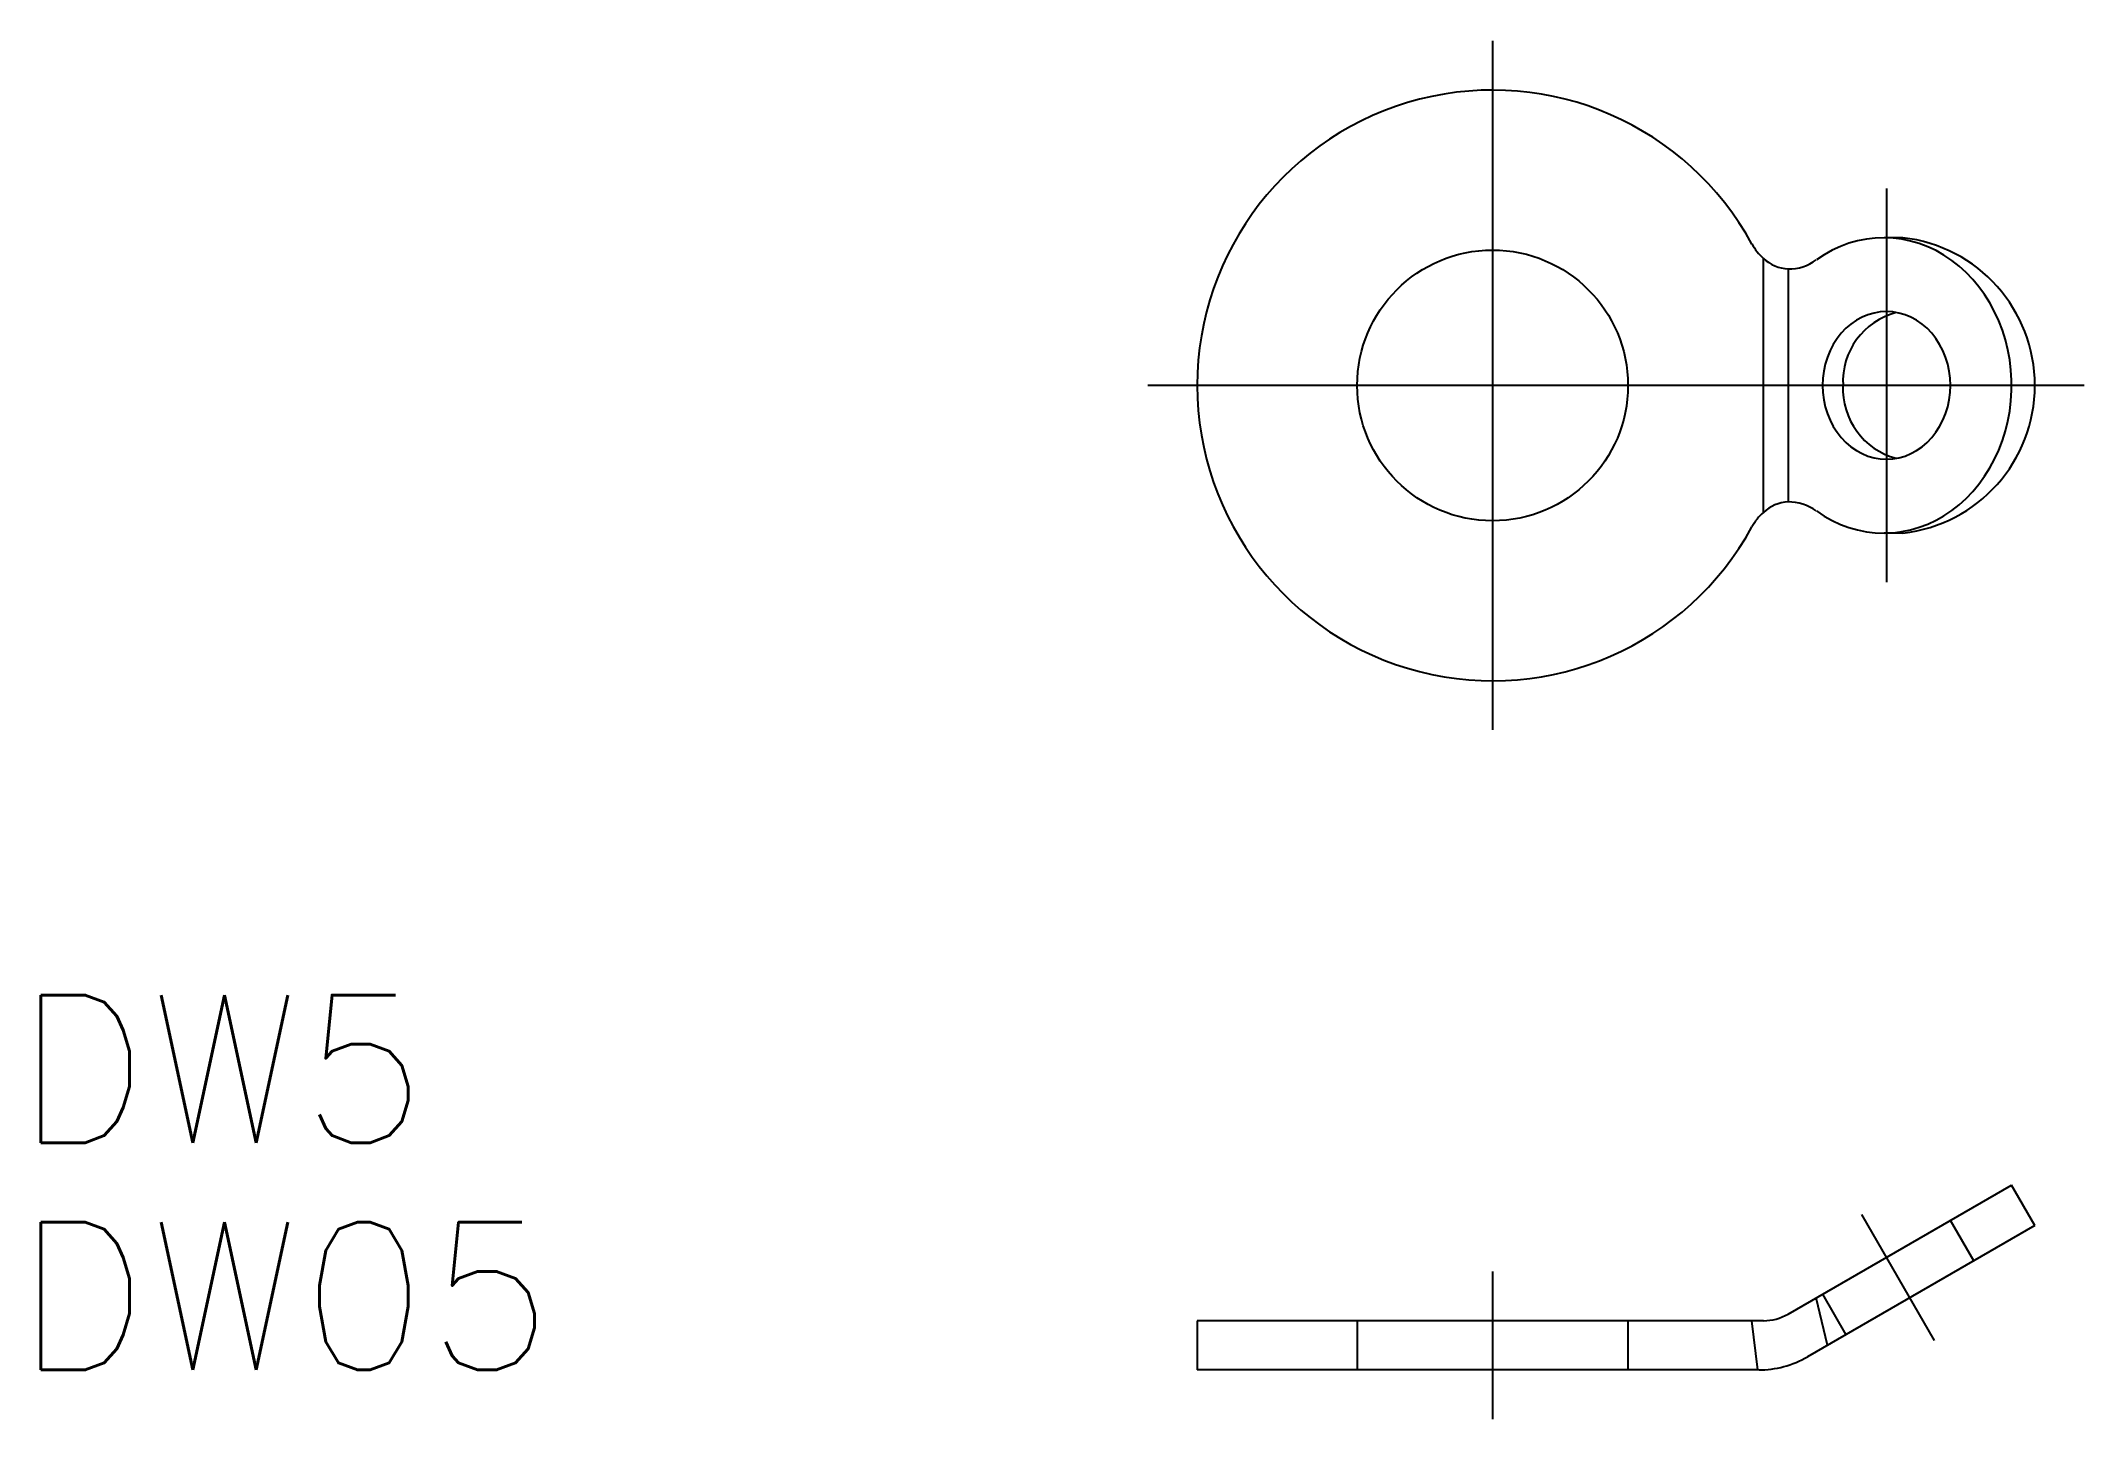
# Model space of a CAD drawing. Extents: x -29.5 to 12, y -21 to 7.
import ezdxf

# ---------------------------------------------------------------- set-up
doc = ezdxf.new("R2010")
doc.units = 0
doc.linetypes.add('CENTER', pattern=[50.8, 31.75, -6.35, 6.35, -6.35])
doc.linetypes.add('DASHED', pattern=[19.05, 12.7, -6.35])
doc.layers.get('0').update_dxf_attribs({"linetype": 'CONTINUOUS'})
doc.layers.add('CENTER', color=1, linetype='CENTER')
doc.styles.get("Standard").update_dxf_attribs({"font": 'txt.shx', "height": 3, "bigfont": 'bigfont.shx'})

# ---------------------------------------------------------------- blocks, each defined once
blk = doc.blocks.new('*U9')
at = {"color": 7, "linetype": 'CONTINUOUS'}
blk.add_text('DW5', height=3, dxfattribs=at).set_placement((-30, -15.384))
blk = doc.blocks.new('*U10')
at = {"color": 7, "linetype": 'CONTINUOUS'}
blk.add_text('DW05', height=3, dxfattribs=at).set_placement((-30, -20))

msp = doc.modelspace()

# ---------------------------------------------------------------- linework, layer by layer
at = {"color": 7, "linetype": 'CONTINUOUS'}
for p, q in [((8.333, 3), (7.952, 3)), ((5.502, -2.579), (5.502, 2.579)), ((6.002, 2.367), (6.002, -2.367)), ((8.333, -3), (7.952, -3)), ((6.002, -18.866), (10.541, -16.246)), ((11.015, -17.067), (10.541, -16.246)), ((11.015, -17.067), (6.398, -19.732)), ((6.8, -19.5), (6.574, -18.536)), ((-6, -19), (-6, -20)), ((5.502, -19), (-6, -19)), ((5.39, -20), (5.268, -19)), ((5.39, -20), (-6, -20))]:
    msp.add_line(p, q, dxfattribs=at)
at = {"color": 3, "linetype": 'DASHED'}
for p, q in [((9.773, -17.784), (9.299, -16.963)), ((6.701, -18.463), (7.175, -19.284)), ((-2.75, -19), (-2.75, -20)), ((2.75, -19), (2.75, -20))]:
    msp.add_line(p, q, dxfattribs=at)
at = {"color": 7, "linetype": 'CONTINUOUS', "flags": 128}
for points in [[(6.576, -2.55), (6.733, -2.654), (6.896, -2.745), (7.064, -2.823), (7.237, -2.887), (7.412, -2.936), (7.591, -2.972), (7.771, -2.993), (7.952, -3), (8.133, -2.992), (8.313, -2.97), (8.491, -2.933), (8.666, -2.882), (8.838, -2.817), (9.006, -2.738), (9.168, -2.646), (9.325, -2.541), (9.475, -2.424), (9.617, -2.295), (9.752, -2.155), (9.877, -2.004), (9.993, -1.844), (10.1, -1.675), (10.195, -1.497), (10.28, -1.313), (10.354, -1.122), (10.415, -0.925), (10.465, -0.724), (10.503, -0.52), (10.528, -0.313), (10.541, -0.105), (10.541, 0.105), (10.528, 0.313), (10.503, 0.52), (10.465, 0.724), (10.415, 0.925), (10.354, 1.122), (10.28, 1.313), (10.195, 1.497), (10.1, 1.675), (9.993, 1.844), (9.877, 2.004), (9.752, 2.155), (9.617, 2.295), (9.475, 2.424), (9.325, 2.541), (9.168, 2.646), (9.006, 2.738), (8.838, 2.817), (8.666, 2.882), (8.491, 2.933), (8.313, 2.97), (8.133, 2.992), (7.952, 3), (7.771, 2.993), (7.591, 2.972), (7.412, 2.936), (7.237, 2.887), (7.064, 2.823), (6.896, 2.745), (6.733, 2.654), (6.576, 2.55)], [(9.299, 0), (9.293, 0.147), (9.274, 0.293), (9.243, 0.435), (9.2, 0.574), (9.146, 0.707), (9.08, 0.833), (9.004, 0.952), (8.919, 1.061), (8.824, 1.16), (8.722, 1.247), (8.612, 1.323), (8.497, 1.386), (8.377, 1.435), (8.253, 1.471), (8.127, 1.493), (8, 1.5), (7.873, 1.493), (7.747, 1.471), (7.623, 1.435), (7.503, 1.386), (7.388, 1.323), (7.278, 1.247), (7.176, 1.16), (7.081, 1.061), (6.996, 0.952), (6.92, 0.833), (6.854, 0.707), (6.8, 0.574), (6.757, 0.435), (6.726, 0.293), (6.707, 0.147), (6.701, 0), (6.707, -0.147), (6.726, -0.293), (6.757, -0.435), (6.8, -0.574), (6.854, -0.707), (6.92, -0.833), (6.996, -0.952), (7.081, -1.061), (7.176, -1.16), (7.278, -1.247), (7.388, -1.323), (7.503, -1.386), (7.623, -1.435), (7.747, -1.471), (7.873, -1.493), (8, -1.5), (8.127, -1.493), (8.253, -1.471), (8.377, -1.435), (8.497, -1.386), (8.612, -1.323), (8.722, -1.247), (8.824, -1.16), (8.919, -1.061), (9.004, -0.952), (9.08, -0.833), (9.146, -0.707), (9.2, -0.574), (9.243, -0.435), (9.274, -0.293), (9.293, -0.147), (9.299, 0)]]:
    msp.add_lwpolyline(points, dxfattribs=at)
at = {"color": 7, "linetype": 'CONTINUOUS'}
msp.add_circle((0, 0), 2.75, dxfattribs=at)
for centre, radius, start, end in [((0, 0), 6, 28.6065, 331.3935), ((7.996, 0), 3.019, 0, 83.5942), ((6.214, 3.389), 1.078, 208.586, 228.6547), ((6.045, 3.163), 0.797, 227.0657, 266.9033), ((6.017, 3.306), 0.939, 269.1177, 306.4499), ((8.559, 0.082), 1.444, 104.3904, 183.2458), ((8.574, -0.071), 1.459, 177.222, 255.1181), ((7.996, 0), 3.019, 276.4058, 0), ((6.048, -3.17), 0.805, 93.2939, 132.7371), ((6.017, -3.304), 0.937, 53.5062, 90.9262), ((6.214, -3.388), 1.078, 131.3431, 151.4161), ((5.502, -18), 1, 270, 300), ((5.398, -18), 2, 270, 300)]:
    msp.add_arc(centre, radius, start, end, dxfattribs=at)
at = {"layer": 'CENTER', "color": 1, "linetype": 'CENTER'}
for p, q in [((0, 7), (0, -7)), ((8, 3.998), (8, -3.998)), ((12.015, 0), (-7, 0)), ((8.974, -19.4), (7.5, -16.846)), ((0, -18), (0, -21))]:
    msp.add_line(p, q, dxfattribs=at)

# ---------------------------------------------------------------- block references
at = {"color": 7, "linetype": 'CONTINUOUS'}
for name in ['*U9', '*U10']:
    msp.add_blockref(name, (0, 0), dxfattribs=at)

doc.saveas('drawing.dxf')
